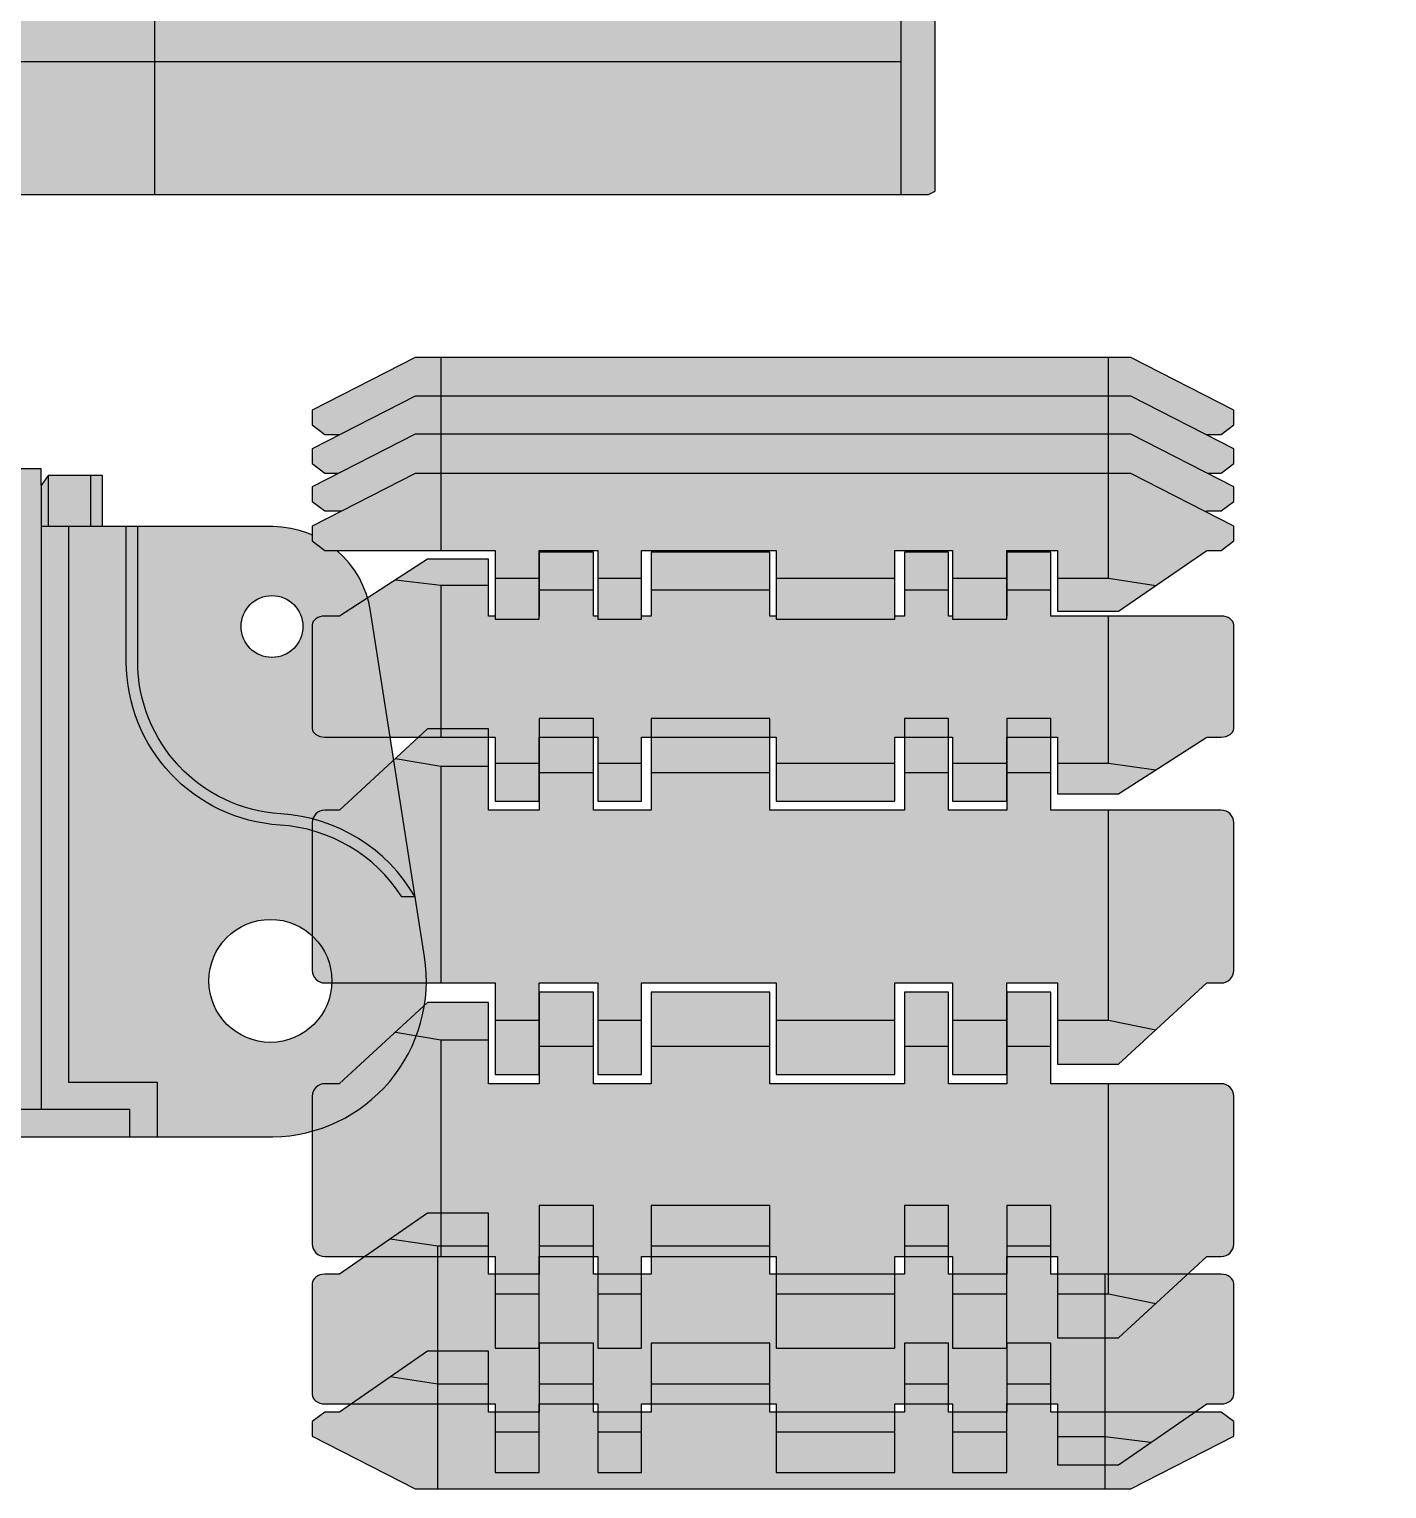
# Model space of a CAD drawing. Header units: millimetres. Extents: x 1288 to 41624, y 765 to 20114.
# Drawn here: x 38138 to 39759, y 809 to 2551 of the extents above; entities that cross this region are included whole.
import ezdxf
from ezdxf.enums import TextEntityAlignment as Align

# ---------------------------------------------------------------- set-up
doc = ezdxf.new("R2010")
doc.units = ezdxf.units.MM
doc.set_wipeout_variables(frame=1)
doc.layers.add('dwgmodels.com', color=250, linetype='Continuous')
doc.layers.add('Hatch', color=7, linetype='Continuous', true_color=0xffe494)
doc.styles.get("Standard").update_dxf_attribs({"font": 'Arial.ttf'})

# ---------------------------------------------------------------- blocks, each defined once
blk = doc.blocks.new('BLOCK-20201115.205553')
at = {"color": 0, "linetype": 'ByBlock', "lineweight": -2, "transparency": 16777216}
blk.add_wipeout([(2070.8, 3314.5), (2070.8, 1963.2), (2074.8, 1959.7), (2233.6, 1959.7), (2233.6, 1861.7), (2233.6, 1861.7), (2236.7, 1846.3), (2245.4, 1833.2), (2258.5, 1824.4), (2274, 1821.3), (3043.1, 1821.3), (3043.1, 1821.3), (3059.9, 1825), (3073.6, 1835.3), (3081.8, 1850.3), (3083.1, 1867.5), (3083.1, 1867.5), (2982.2, 2570), (2729.5, 3231.6), (2729.5, 3231.6), (2723.6, 3242.1), (2714.7, 3250.4), (2703.8, 3255.7), (2691.8, 3257.6), (2274, 3257.6), (2274, 3257.6), (2258.5, 3254.5), (2245.4, 3245.7), (2236.7, 3232.6), (2233.6, 3217.2), (2233.6, 1959.7), (2074.8, 1959.7), (1684.3, 2301.5), (1684.3, 2301.5), (1672, 2313), (1661.1, 2325.7), (1651.6, 2339.5), (1643.7, 2354.3), (1468.7, 2728.6), (1464.6, 2834.4), (1574.5, 3208.7), (1574.5, 3208.7), (1595.7, 3246.4), (1625.8, 3277.6), (1662.7, 3300.2), (1704.2, 3312.8), (1716.9, 3314.5), (2070.8, 3314.5), (2070.8, 3415.2), (1546, 3432.5), (1546, 3432.5), (1505.2, 3427.1), (1467.4, 3411), (1435.1, 3385.5), (1410.7, 3352.4), (1399.5, 3326.7), (1245, 2810), (1245, 1548.7), (1249, 1544.7), (1277.5, 1544.7), (1281.6, 1548.7), (1285.6, 1548.7), (2074.8, 1548.8), (2074.8, 1544.7), (3185.6, 1544.7), (3193.7, 1548.7), (3193.6, 1760.4), (3100.1, 2545.5), (2823.4, 3286), (2656.7, 3395.8), (2070.8, 3415.2)], dxfattribs=at)
at = {"layer": 'Hatch', "transparency": 16777216}
h = blk.add_hatch(color=256, dxfattribs=at)
h.dxf.hatch_style = 1
edge = h.paths.add_edge_path()
edge.add_line((2070.8, 3415.2), (2070.8, 1963.2))
edge.add_line((2070.8, 1963.2), (2074.8, 1959.7))
edge.add_line((2074.8, 1959.7), (2233.6, 1959.7))
edge.add_line((2233.6, 1959.7), (2233.6, 1861.7))
edge.add_arc((2274, 1861.7), 40.4, 180, 270)
edge.add_line((2274, 1821.3), (3043.1, 1821.3))
edge.add_arc((3043.1, 1861.7), 40.4, 270, 368.1742)
edge.add_line((3083.1, 1867.5), (2982.2, 2570))
edge.add_line((2982.2, 2570), (2729.5, 3231.6))
edge.add_arc((2691.8, 3217.2), 40.4, 20.8988, 90)
edge.add_line((2691.8, 3257.6), (2274, 3257.6))
edge.add_arc((2274, 3217.2), 40.4, 90, 180)
edge.add_line((2233.6, 3217.2), (2233.6, 1959.7))
edge.add_line((2233.6, 1959.7), (2074.8, 1959.7))
edge.add_line((2074.8, 1959.7), (1684.3, 2301.5))
edge.add_arc((1783.1, 2419.5), 153.9, 205.0589, 230.0631, ccw=False)
edge.add_line((1643.7, 2354.3), (1468.7, 2728.6))
edge.add_line((1468.7, 2728.6), (1464.6, 2834.4))
edge.add_line((1464.6, 2834.4), (1574.5, 3208.7))
edge.add_arc((1732.6, 3144.6), 170.6, 95.2838, 157.932, ccw=False)
edge.add_line((1716.9, 3314.5), (2070.8, 3314.5))
edge.add_line((2070.8, 3314.5), (2070.8, 3415.2))
edge.add_line((2070.8, 3415.2), (1546, 3432.5))
edge.add_arc((1545.8, 3278.6), 153.9, 89.9091, 161.7925)
edge.add_line((1399.5, 3326.7), (1245, 2810))
edge.add_line((1245, 2810), (1245, 1548.7))
edge.add_line((1245, 1548.7), (1249, 1544.7))
edge.add_line((1249, 1544.7), (1277.5, 1544.7))
edge.add_line((1277.5, 1544.7), (1281.6, 1548.7))
edge.add_line((1281.6, 1548.7), (1285.6, 1548.7))
edge.add_line((1285.6, 1548.7), (2074.8, 1548.8))
edge.add_line((2074.8, 1548.8), (2074.8, 1544.7))
edge.add_line((2074.8, 1544.7), (3185.6, 1544.7))
edge.add_line((3185.6, 1544.7), (3193.7, 1548.7))
edge.add_line((3193.7, 1548.7), (3193.6, 1760.4))
edge.add_line((3193.6, 1760.4), (3100.1, 2545.5))
edge.add_line((3100.1, 2545.5), (2823.4, 3286))
edge.add_line((2823.4, 3286), (2656.7, 3395.8))
edge.add_line((2656.7, 3395.8), (2070.8, 3415.2))
at = {"color": 0, "linetype": 'ByBlock', "lineweight": -2, "transparency": 16777216}
for points in [[(2070.8, 3415.2, 0), (2070.8, 1963.2)], [(3153, 1544.7), (3153, 1757.9), (3060.3, 2535.8), (2790, 3259.3), (2643.9, 3355.5), (1545.4, 3391.8, 0.321679), (1438.3, 3314.4), (1285.6, 2804.1), (1285.6, 1548.7)]]:
    blk.add_lwpolyline(points, format="xyb", dxfattribs=at)
for points in [[(1245, 2810), (1245, 1548.7), (1249, 1544.7), (1277.5, 1544.7), (1281.6, 1548.7), (1285.6, 1548.7), (2074.8, 1548.8), (2074.8, 1544.7), (3185.6, 1544.7), (3193.7, 1548.7), (3193.6, 1760.4)], [(2262, 1544.7), (2262, 1780.7)], [(2074.8, 1703.4), (3153, 1703.4)]]:
    blk.add_lwpolyline(points, dxfattribs=at)
blk = doc.blocks.new('BLOCK-20201126.102249')
at = {"color": 0, "linetype": 'ByBlock', "lineweight": -2, "transparency": 16777216}
blk.add_wipeout([(2403, -502.5), (2479.9, -484.5), (2542.4, -436.2), (2579.3, -366.4), (2584, -287.6), (2584, -287.6), (2519.6, 125), (2519.6, 125), (2506.1, 164.5), (2479.8, 196.8), (2444, 218.2), (2403, 225.8), (2403, 225.8), (2199.6, 225.8), (2199.6, 286.9), (2134.6, 286.9), (2126.3, 274.7), (2126.3, 294.9), (2097.8, 294.9), (2097.8, 254.4), (2065.4, 286.9), (2024.7, 286.9), (2024.7, 502.5), (1837.5, 502.5), (1837.5, 286.9), (-1837.5, 286.9), (-1837.5, 502.5), (-2024.7, 502.5), (-2024.7, 286.9), (-2065.4, 286.9), (-2097.8, 254.4), (-2097.8, 294.9), (-2126.3, 294.9), (-2126.3, 274.7), (-2134.6, 286.9), (-2199.6, 286.9), (-2199.6, 225.8), (-2403, 225.8), (-2403, 225.8), (-2444, 218.2), (-2479.8, 196.8), (-2506.1, 164.5), (-2519.6, 125), (-2519.6, 125), (-2584, -287.6), (-2584, -287.6), (-2579.3, -366.4), (-2542.4, -436.2), (-2479.9, -484.5), (-2403, -502.5), (-2403, -502.5)], dxfattribs=at)
at = {"layer": 'Hatch', "true_color": 0xadadad, "transparency": 16777216}
h = blk.add_hatch(color=253, dxfattribs=at)
h.dxf.hatch_style = 1
edge = h.paths.add_edge_path()
edge.add_arc((2400, -316.2), 186.3, 270.9373, 368.861)
edge.add_line((2584, -287.6), (2519.6, 125))
edge.add_arc((2402, 106.7), 119.1, 8.8248, 89.496)
edge.add_line((2403, 225.8), (2199.6, 225.8))
edge.add_line((2199.6, 225.8), (2199.6, 286.9))
edge.add_line((2199.6, 286.9), (2134.6, 286.9))
edge.add_line((2134.6, 286.9), (2126.3, 274.7))
edge.add_line((2126.3, 274.7), (2126.3, 294.9))
edge.add_line((2126.3, 294.9), (2097.8, 294.9))
edge.add_line((2097.8, 294.9), (2097.8, 254.4))
edge.add_line((2097.8, 254.4), (2065.4, 286.9))
edge.add_line((2065.4, 286.9), (2024.7, 286.9))
edge.add_line((2024.7, 286.9), (2024.7, 502.5))
edge.add_line((2024.7, 502.5), (1837.5, 502.5))
edge.add_line((1837.5, 502.5), (1837.5, 286.9))
edge.add_line((1837.5, 286.9), (-1837.5, 286.9))
edge.add_line((-1837.5, 286.9), (-1837.5, 502.5))
edge.add_line((-1837.5, 502.5), (-2024.7, 502.5))
edge.add_line((-2024.7, 502.5), (-2024.7, 286.9))
edge.add_line((-2024.7, 286.9), (-2065.4, 286.9))
edge.add_line((-2065.4, 286.9), (-2097.8, 254.4))
edge.add_line((-2097.8, 254.4), (-2097.8, 294.9))
edge.add_line((-2097.8, 294.9), (-2126.3, 294.9))
edge.add_line((-2126.3, 294.9), (-2126.3, 274.7))
edge.add_line((-2126.3, 274.7), (-2134.6, 286.9))
edge.add_line((-2134.6, 286.9), (-2199.6, 286.9))
edge.add_line((-2199.6, 286.9), (-2199.6, 225.8))
edge.add_line((-2199.6, 225.8), (-2403, 225.8))
edge.add_arc((-2402, 106.7), 119.1, 90.504, 171.1752)
edge.add_line((-2519.6, 125), (-2584, -287.6))
edge.add_arc((-2400, -316.2), 186.3, 171.139, 269.0627)
edge.add_line((-2403, -502.5), (2403, -502.5))
edge = h.paths.add_edge_path(flags=16)
edge.add_arc((-2401.9, 106.6), 36.9, 0, 360)
edge = h.paths.add_edge_path(flags=16)
edge.add_arc((-2400, -316.3), 73.4, 0, 360)
edge = h.paths.add_edge_path(flags=16)
edge.add_arc((2400, -316.3), 73.4, 0, 360)
edge = h.paths.add_edge_path(flags=16)
edge.add_arc((2401.9, 106.6), 36.9, 0, 360)
at = {"color": 0, "linetype": 'ByBlock', "lineweight": -2, "transparency": 16777216}
for points in [[(-2403, -502.5), (2403, -502.5, 0.455325), (2584, -287.6), (2519.6, 125, 0.36729), (2403, 225.8), (2199.6, 225.8), (2199.6, 286.9), (2134.6, 286.9), (2126.3, 274.7), (2126.3, 294.9), (2097.8, 294.9), (2097.8, 254.4), (2065.4, 286.9), (2024.7, 286.9), (2024.7, 502.5), (1837.5, 502.5), (1837.5, 286.9), (-1837.5, 286.9)], [(2411.5, -130.4, -0.396259), (2228, 64.7), (2228, 225.8)], [(2572.8, -216.1, 0.251039), (2412.3, -116.9, -0.396259), (2241.6, 64.7), (2241.6, 225.8)]]:
    blk.add_lwpolyline(points, format="xyb", dxfattribs=at)
for points in [[(2134.6, 286.9), (2134.6, 225.8)], [(2185.1, 286.9), (2185.1, 225.8)], [(2126.3, 274.7), (2126.3, -469.8)], [(2199.6, 225.8), (2126.3, 225.8)], [(2158.9, 225.8), (2158.9, -437.4), (2264.8, -437.4), (2264.8, -502.5)], [(2572.8, -216.1), (2557, -216.1)], [(2232.2, -502.5), (2232.2, -469.8), (-2232.2, -469.8), (-2232.2, -502.5)]]:
    blk.add_lwpolyline(points, dxfattribs=at)
for centre, radius in [((2401.9, 106.6), 36.9), ((2400, -316.3), 73.4)]:
    blk.add_circle(centre, radius, dxfattribs=at)
blk.add_arc((2400, -316.3), 186.2, 32.5454, 86.4655, dxfattribs=at)
blk = doc.blocks.new('BLOCK-20201113.163346')
at = {"color": 0, "linetype": 'ByBlock', "lineweight": -2, "transparency": 16777216}
blk.add_wipeout([(-4.8, 331.6), (-86.8, 331.6), (-86.8, 279), (-4.8, 279), (-4.8, 209.3), (-86.8, 209.3), (-86.8, 156.8), (-4.8, 156.8), (-4.8, -3.8), (-86.8, -3.8), (-86.8, -145.6), (-4.8, -145.6), (-4.8, -214.4), (-86.8, -214.4), (-86.8, -279.1), (-4.8, -279.1), (-4.8, -339.7), (-77.5, -339.7), (-77.5, -412.5), (-4.8, -517.7), (-4.8, -535.1), (6.4, -550), (24, -550), (86.8, -427.3), (86.8, 427.3), (24, 550), (6.4, 550), (-4.8, 535.1)], dxfattribs=at)
at = {"layer": 'Hatch', "true_color": 0xadadad, "transparency": 16777216}
h = blk.add_hatch(color=253, dxfattribs=at)
h.dxf.hatch_style = 1
h.paths.add_polyline_path([(-4.8, 535.1), (-4.8, 331.6), (-86.8, 331.6), (-86.8, 279), (-4.8, 279), (-4.8, 209.3), (-86.8, 209.3), (-86.8, 156.8), (-4.8, 156.8), (-4.8, -3.8), (-86.8, -3.8), (-86.8, -145.6), (-4.8, -145.6), (-4.8, -214.4), (-86.8, -214.4), (-86.8, -279.1), (-4.8, -279.1), (-4.8, -339.7), (-77.5, -339.7), (-77.5, -412.5), (-4.8, -517.7), (-4.8, -535.1), (6.4, -550), (24, -550), (86.8, -427.3), (86.8, 427.3), (24, 550), (6.4, 550)])
at = {"color": 0, "linetype": 'ByBlock', "lineweight": -2, "transparency": 16777216}
for p, q in [((-4.8, 396.3), (86.8, 396.3)), ((-38.1, 331.6), (-38.1, 279)), ((-38.1, 209.3), (-38.1, 156.8)), ((-38.1, -3.8), (-38.1, -145.6)), ((-38.1, -214.4), (-38.1, -279.1)), ((-38.1, -339.7), (-38.1, -400.3)), ((-38.1, -400.3), (-46.7, -457.1)), ((-38.1, -400.4), (86.8, -400.4))]:
    blk.add_line(p, q, dxfattribs=at)
blk.add_lwpolyline([(-4.8, 535.1), (-4.8, 331.6), (-86.8, 331.6), (-86.8, 279), (-4.8, 279), (-4.8, 209.3), (-86.8, 209.3), (-86.8, 156.8), (-4.8, 156.8), (-4.8, -3.8), (-86.8, -3.8), (-86.8, -145.6), (-4.8, -145.6), (-4.8, -214.4), (-86.8, -214.4), (-86.8, -279.1), (-4.8, -279.1), (-4.8, -339.7), (-77.5, -339.7), (-77.5, -412.5), (-4.8, -517.7), (-4.8, -535.1), (6.4, -550), (24, -550), (86.8, -427.3), (86.8, 427.3), (24, 550), (6.4, 550)], close=True, dxfattribs=at)
blk = doc.blocks.new('BLOCK-20201113.16293')
at = {"layer": 'Hatch', "true_color": 0xadadad, "transparency": 16777216}
h = blk.add_hatch(color=253, dxfattribs=at)
h.dxf.hatch_style = 1
edge = h.paths.add_edge_path()
edge.add_line((103.1, 517.7), (103.1, 535.1))
edge.add_arc((88.2, 535.1), 14.9, 0, 90)
edge.add_line((88.2, 550), (-88.2, 550))
edge.add_arc((-88.2, 535.1), 14.9, 90, 180)
edge.add_line((-103.1, 535.1), (-103.1, 331.6))
edge.add_line((-103.1, 331.6), (-212.4, 331.6))
edge.add_line((-212.4, 331.6), (-212.4, 279))
edge.add_line((-212.4, 279), (-103.1, 279))
edge.add_line((-103.1, 279), (-103.1, 209.3))
edge.add_line((-103.1, 209.3), (-212.4, 209.3))
edge.add_line((-212.4, 209.3), (-212.4, 156.8))
edge.add_line((-212.4, 156.8), (-103.1, 156.8))
edge.add_line((-103.1, 156.8), (-103.1, -3.8))
edge.add_line((-103.1, -3.8), (-212.4, -3.8))
edge.add_line((-212.4, -3.8), (-212.4, -145.6))
edge.add_line((-212.4, -145.6), (-103.1, -145.6))
edge.add_line((-103.1, -145.6), (-103.1, -214.4))
edge.add_line((-103.1, -214.4), (-212.4, -214.4))
edge.add_line((-212.4, -214.4), (-212.4, -279.1))
edge.add_line((-212.4, -279.1), (-103.1, -279.1))
edge.add_line((-103.1, -279.1), (-103.1, -339.7))
edge.add_line((-103.1, -339.7), (-200.1, -339.7))
edge.add_line((-200.1, -339.7), (-200.1, -412.5))
edge.add_line((-200.1, -412.5), (-103.1, -517.7))
edge.add_line((-103.1, -517.7), (-103.1, -535.1))
edge.add_arc((-88.2, -535.1), 14.9, 180, 270)
edge.add_line((-88.2, -550), (88.2, -550))
edge.add_arc((88.2, -535.1), 14.9, 270, 360)
edge.add_line((103.1, -535.1), (103.1, -331.6))
edge.add_line((103.1, -331.6), (212.4, -331.6))
edge.add_line((212.4, -331.6), (212.4, -279))
edge.add_line((212.4, -279), (103.1, -279))
edge.add_line((103.1, -279), (103.1, -209.3))
edge.add_line((103.1, -209.3), (212.4, -209.3))
edge.add_line((212.4, -209.3), (212.4, -156.8))
edge.add_line((212.4, -156.8), (103.1, -156.8))
edge.add_line((103.1, -156.8), (103.1, 3.8))
edge.add_line((103.1, 3.8), (212.4, 3.8))
edge.add_line((212.4, 3.8), (212.4, 145.6))
edge.add_line((212.4, 145.6), (103.1, 145.6))
edge.add_line((103.1, 145.6), (103.1, 214.4))
edge.add_line((103.1, 214.4), (212.4, 214.4))
edge.add_line((212.4, 214.4), (212.4, 279.1))
edge.add_line((212.4, 279.1), (103.1, 279.1))
edge.add_line((103.1, 279.1), (103.1, 339.7))
edge.add_line((103.1, 339.7), (200.1, 339.7))
edge.add_line((200.1, 339.7), (200.1, 412.5))
edge.add_line((200.1, 412.5), (103.2, 517.7))
edge.add_line((103.2, 517.7), (103.1, 517.7))
at = {"color": 0, "linetype": 'ByBlock', "lineweight": -2, "transparency": 16777216}
blk.add_lwpolyline([(103.1, 517.7), (103.1, 535.1, 0.414214), (88.2, 550), (-88.2, 550, 0.414214), (-103.1, 535.1), (-103.1, 331.6), (-212.4, 331.6), (-212.4, 279), (-103.1, 279), (-103.1, 209.3), (-212.4, 209.3), (-212.4, 156.8), (-103.1, 156.8), (-103.1, -3.8), (-212.4, -3.8), (-212.4, -145.6), (-103.1, -145.6), (-103.1, -214.4), (-212.4, -214.4), (-212.4, -279.1), (-103.1, -279.1), (-103.1, -339.7), (-200.1, -339.7), (-200.1, -412.5), (-103.1, -517.7), (-103.1, -535.1, 0.414214), (-88.2, -550), (88.2, -550, 0.414214), (103.1, -535.1), (103.1, -331.6), (212.4, -331.6), (212.4, -279), (103.1, -279), (103.1, -209.3), (212.4, -209.3), (212.4, -156.8), (103.1, -156.8), (103.1, 3.8), (212.4, 3.8), (212.4, 145.6), (103.1, 145.6), (103.1, 214.4), (212.4, 214.4), (212.4, 279.1), (103.1, 279.1), (103.1, 339.7), (200.1, 339.7), (200.1, 412.5), (103.2, 517.7)], format="xyb", close=True, dxfattribs=at)
for points in [[(164.8, 450.8), (155.7, 396.4), (155.7, 339.7)], [(-103.1, 396.3), (155.7, 396.3)], [(-147.6, 331.6), (-147.6, 279)], [(147.6, 214.4), (147.6, 279.1)], [(-147.6, 209.3), (-147.6, 156.8)], [(147.6, 3.8), (147.6, 145.6)], [(-147.6, -3.8), (-147.6, -145.6)], [(147.6, -209.3), (147.6, -156.8)], [(-147.6, -214.4), (-147.6, -279.1)], [(147.6, -331.6), (147.6, -279)], [(-147.6, -339.7), (-147.6, -400.3), (-159, -457.1)], [(-147.6, -400.4), (103.1, -400.4)]]:
    blk.add_lwpolyline(points, dxfattribs=at)
blk = doc.blocks.new('*U11')
at = {"color": 0, "linetype": 'ByBlock', "lineweight": -2}
blk.add_blockref('BLOCK-20201113.16293', (0, 0), dxfattribs=at)
blk = doc.blocks.new('BLOCK-20201126.100444')
at = {"color": 0, "linetype": 'ByBlock', "lineweight": -2, "transparency": 16777216, "xscale": -1}
for p, rotation in [((0, 588.2), 270), ((0, -588.2), 90)]:
    blk.add_blockref('BLOCK-20201113.163346', p, dxfattribs=dict(at, rotation=rotation))
at = {"color": 0, "linetype": 'ByBlock', "lineweight": -2, "transparency": 16777216}
for name, p, xscale, rotation in [('BLOCK-20201113.163346', (0, 542.1), -1, 270), ('BLOCK-20201113.16293', (0, -496.3), -0.75, 90)]:
    blk.add_blockref(name, p, dxfattribs=dict(at, xscale=xscale, rotation=rotation))
at = {"color": 0, "linetype": 'ByBlock', "lineweight": -2, "transparency": 16777216, "xscale": -1, "rotation": 270}
blk.add_blockref('*U11', (0, -294.7), dxfattribs=at)
blk.add_blockref('*U11', (0, 31.8), dxfattribs=at)
at = {"color": 0, "linetype": 'ByBlock', "lineweight": -2, "transparency": 16777216, "xscale": -0.7, "rotation": 270}
blk.add_blockref('*U11', (0, 294.3), dxfattribs=at)
at = {"color": 0, "linetype": 'ByBlock', "lineweight": -2, "transparency": 16777216, "xscale": -1, "rotation": 270}
blk.add_blockref('BLOCK-20201113.163346', (0, 496.8), dxfattribs=at)
blk.add_blockref('BLOCK-20201113.163346', (0, 449.8), dxfattribs=at)
blk = doc.blocks.new('BLOCK-20201126.10355901')
at = {"color": 0, "linetype": 'ByBlock', "lineweight": -2, "transparency": 16777216}
blk.add_blockref('BLOCK-20201126.102249', (0, 922.5), dxfattribs=at)
at = {"color": 0, "linetype": 'ByBlock', "lineweight": -2, "transparency": 16777216, "xscale": -1}
blk.add_blockref('BLOCK-20201126.100444', (3000, 675), dxfattribs=at)
blk = doc.blocks.new('*U91')
at = {"color": 0, "linetype": 'ByBlock', "lineweight": -2, "transparency": 16777216}
blk.add_blockref('BLOCK-20201115.205553', (0, 0), dxfattribs=at)
blk.add_blockref('BLOCK-20201126.10355901', (0, 0), dxfattribs=at)
at = {"layer": 'Defpoints', "color": 250, "linetype": 'ByBlock', "lineweight": -2, "transparency": 16777216, "width": 0.8}
blk.add_attdef('МАРКА', text='', height=250, dxfattribs=at).set_placement((-3560.4, 2072.5), align=Align.MIDDLE_CENTER)

msp = doc.modelspace()

# ---------------------------------------------------------------- block references
at = {"layer": 'dwgmodels.com', "transparency": 16777216}
msp.add_blockref('*U91', (36025.9, 809.2), dxfattribs=at)

doc.saveas('drawing.dxf')
